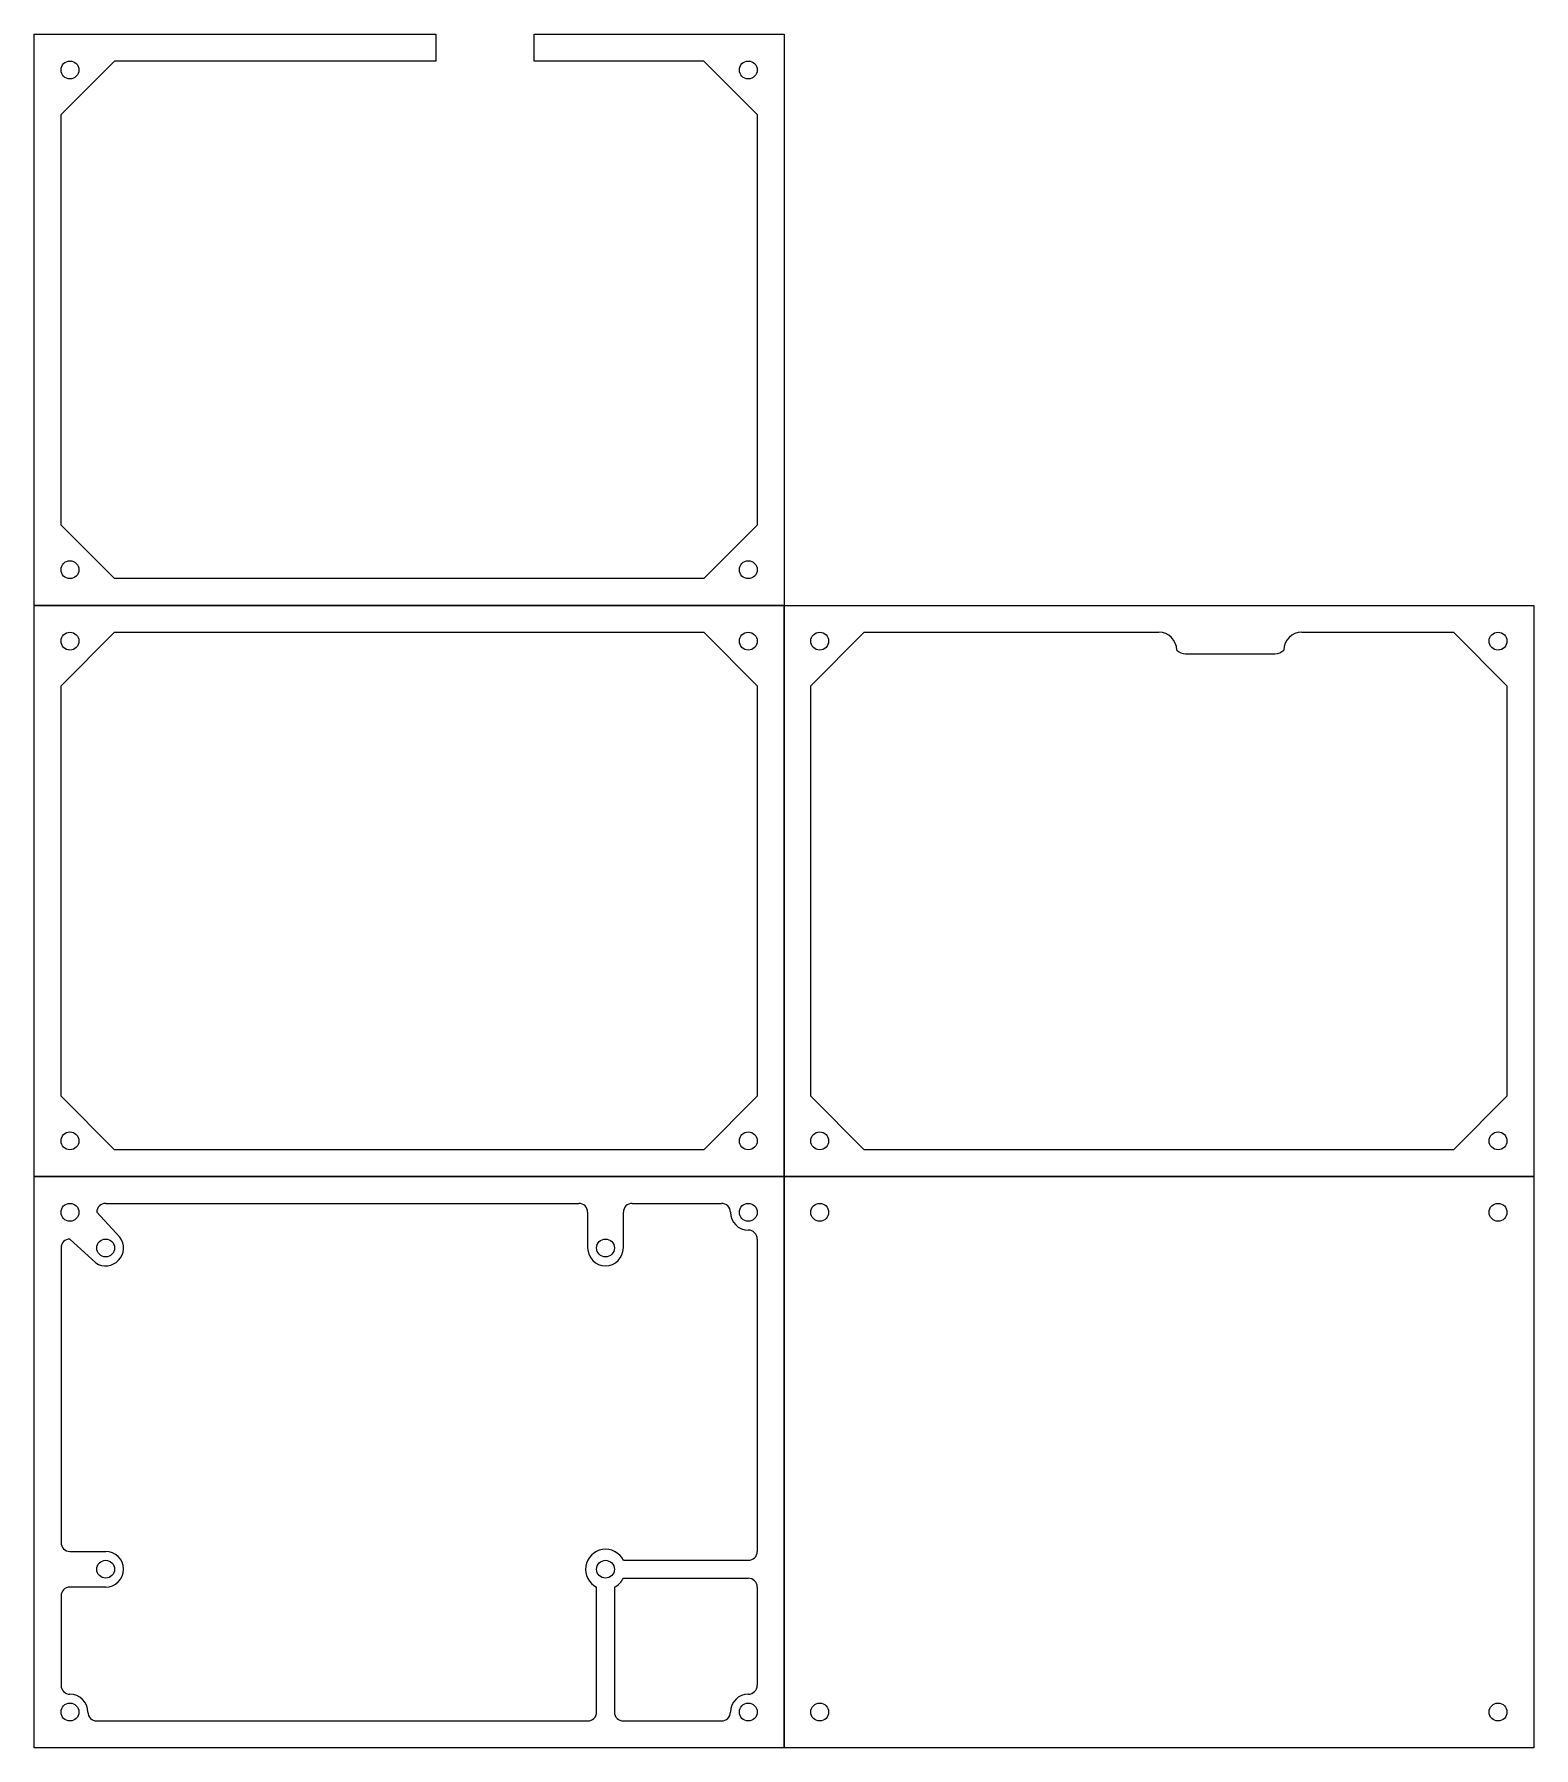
# Model space of a CAD drawing. Header units: millimetres. Extents: x 30 to 198, y 38 to 230.
import ezdxf

# ---------------------------------------------------------------- set-up
doc = ezdxf.new("R2010")
doc.units = ezdxf.units.MM
for name, color, linetype, lineweight, true_color in [('keyTemp_L1', 7, 'Continuous', 25, 0x000000), ('keyTemp_L2', 7, 'Continuous', 25, 0x000000), ('keyTemp_L3', 7, 'Continuous', 25, 0x000000), ('keyTemp_L4', 7, 'Continuous', 25, 0x000000), ('keyTemp_L5', 7, 'Continuous', 25, 0x000000)]:
    doc.layers.add(name, color=color, linetype=linetype, lineweight=lineweight, true_color=true_color)

msp = doc.modelspace()

# ---------------------------------------------------------------- linework, layer by layer
at = {"layer": 'keyTemp_L1'}
for p, q in [((30, 166), (114, 166)), ((30, 102), (30, 166)), ((114, 166), (114, 102)), ((33, 157), (39, 163)), ((39, 163), (105, 163)), ((105, 163), (111, 157)), ((33, 111), (33, 157)), ((111, 157), (111, 111)), ((39, 105), (33, 111)), ((111, 111), (105, 105)), ((105, 105), (39, 105)), ((114, 102), (30, 102))]:
    msp.add_line(p, q, dxfattribs=at)
for centre in [(34, 162), (110, 162), (34, 106), (110, 106)]:
    msp.add_circle(centre, 1, dxfattribs=at)
at = {"layer": 'keyTemp_L2'}
for p, q in [((30, 166), (30, 230)), ((30, 230), (75, 230)), ((75, 230), (75, 227)), ((86, 227), (86, 230)), ((86, 230), (114, 230)), ((114, 230), (114, 166)), ((33, 221), (39, 227)), ((75, 227), (39, 227)), ((105, 227), (86, 227)), ((105, 227), (111, 221)), ((33, 175), (33, 221)), ((111, 221), (111, 175)), ((39, 169), (33, 175)), ((111, 175), (105, 169)), ((105, 169), (39, 169)), ((114, 166), (30, 166))]:
    msp.add_line(p, q, dxfattribs=at)
for centre in [(34, 226), (110, 226), (34, 170), (110, 170)]:
    msp.add_circle(centre, 1, dxfattribs=at)
at = {"layer": 'keyTemp_L3'}
for p, q in [((114, 166), (198, 166)), ((114, 102), (114, 166)), ((159, 166), (159, 166)), ((159, 166), (170, 166)), ((198, 166), (198, 102)), ((117, 157), (123, 163)), ((123, 163), (156, 163)), ((172, 163), (189, 163)), ((189, 163), (195, 157)), ((159, 160.59), (169, 160.59)), ((117, 111), (117, 157)), ((195, 157), (195, 111)), ((123, 105), (117, 111)), ((195, 111), (189, 105)), ((189, 105), (123, 105)), ((198, 102), (114, 102))]:
    msp.add_line(p, q, dxfattribs=at)
for centre in [(118, 162), (194, 162), (118, 106), (194, 106)]:
    msp.add_circle(centre, 1, dxfattribs=at)
for centre, radius, start, end in [((156, 161), 2, 0, 90), ((172, 161), 2, 90, 180), ((159, 162), 1.41, 225, 270), ((169, 162), 1.41, 270, 315)]:
    msp.add_arc(centre, radius, start, end, dxfattribs=at)
at = {"layer": 'keyTemp_L4'}
for p, q in [((30, 102), (114, 102)), ((30, 38), (30, 102)), ((114, 102), (114, 38)), ((39.6, 95.2), (37, 98)), ((38, 99), (91, 99)), ((92, 98), (92, 94)), ((96, 94), (96, 98)), ((97, 99), (107, 99)), ((36.89, 92.34), (34, 95)), ((111, 95), (111, 60)), ((33, 94), (33, 61)), ((34, 60), (38, 60)), ((96, 59), (110, 59)), ((38, 56), (34, 56)), ((93, 42), (93, 56)), ((95, 56), (95, 42)), ((96, 57), (110, 57)), ((111, 56), (111, 45)), ((33, 55), (33, 45)), ((37, 41), (92, 41)), ((96, 41), (107, 41)), ((114, 38), (30, 38))]:
    msp.add_line(p, q, dxfattribs=at)
for centre in [(34, 98), (110, 98), (38, 94), (94, 94), (38, 58), (94, 58), (34, 42), (110, 42)]:
    msp.add_circle(centre, 1, dxfattribs=at)
for centre, radius, start, end in [((38, 98), 1, 90, 180), ((91, 98), 1, 0, 90), ((97, 98), 1, 90, 180), ((107, 98), 1, 0, 90), ((110, 98), 2, 180, 270), ((110, 95), 1, 0, 90), ((34, 94), 1, 90, 180), ((38, 94), 2, 236.3099, 36.8699), ((94, 94), 2, 180, 0), ((34, 61), 1, 180, 270), ((38, 58), 2, 270, 90), ((94, 58), 2.24, 26.5651, 243.4349), ((110, 60), 1, 270, 0), ((34, 55), 1, 90, 180), ((94, 58), 2.24, 296.5651, 333.4349), ((110, 56), 1, 0, 90), ((34, 45), 1, 180, 270), ((110, 45), 1, 270, 0), ((34, 42), 2, 0, 90), ((110, 42), 2, 90, 180), ((37, 42), 1, 180, 270), ((92, 42), 1, 270, 0), ((96, 42), 1, 180, 270), ((107, 42), 1, 270, 0)]:
    msp.add_arc(centre, radius, start, end, dxfattribs=at)
at = {"layer": 'keyTemp_L5'}
for p, q in [((114, 102), (198, 102)), ((114, 38), (114, 102)), ((198, 102), (198, 38)), ((198, 38), (114, 38))]:
    msp.add_line(p, q, dxfattribs=at)
for centre in [(118, 98), (194, 98), (118, 42), (194, 42)]:
    msp.add_circle(centre, 1, dxfattribs=at)

doc.saveas('drawing.dxf')
